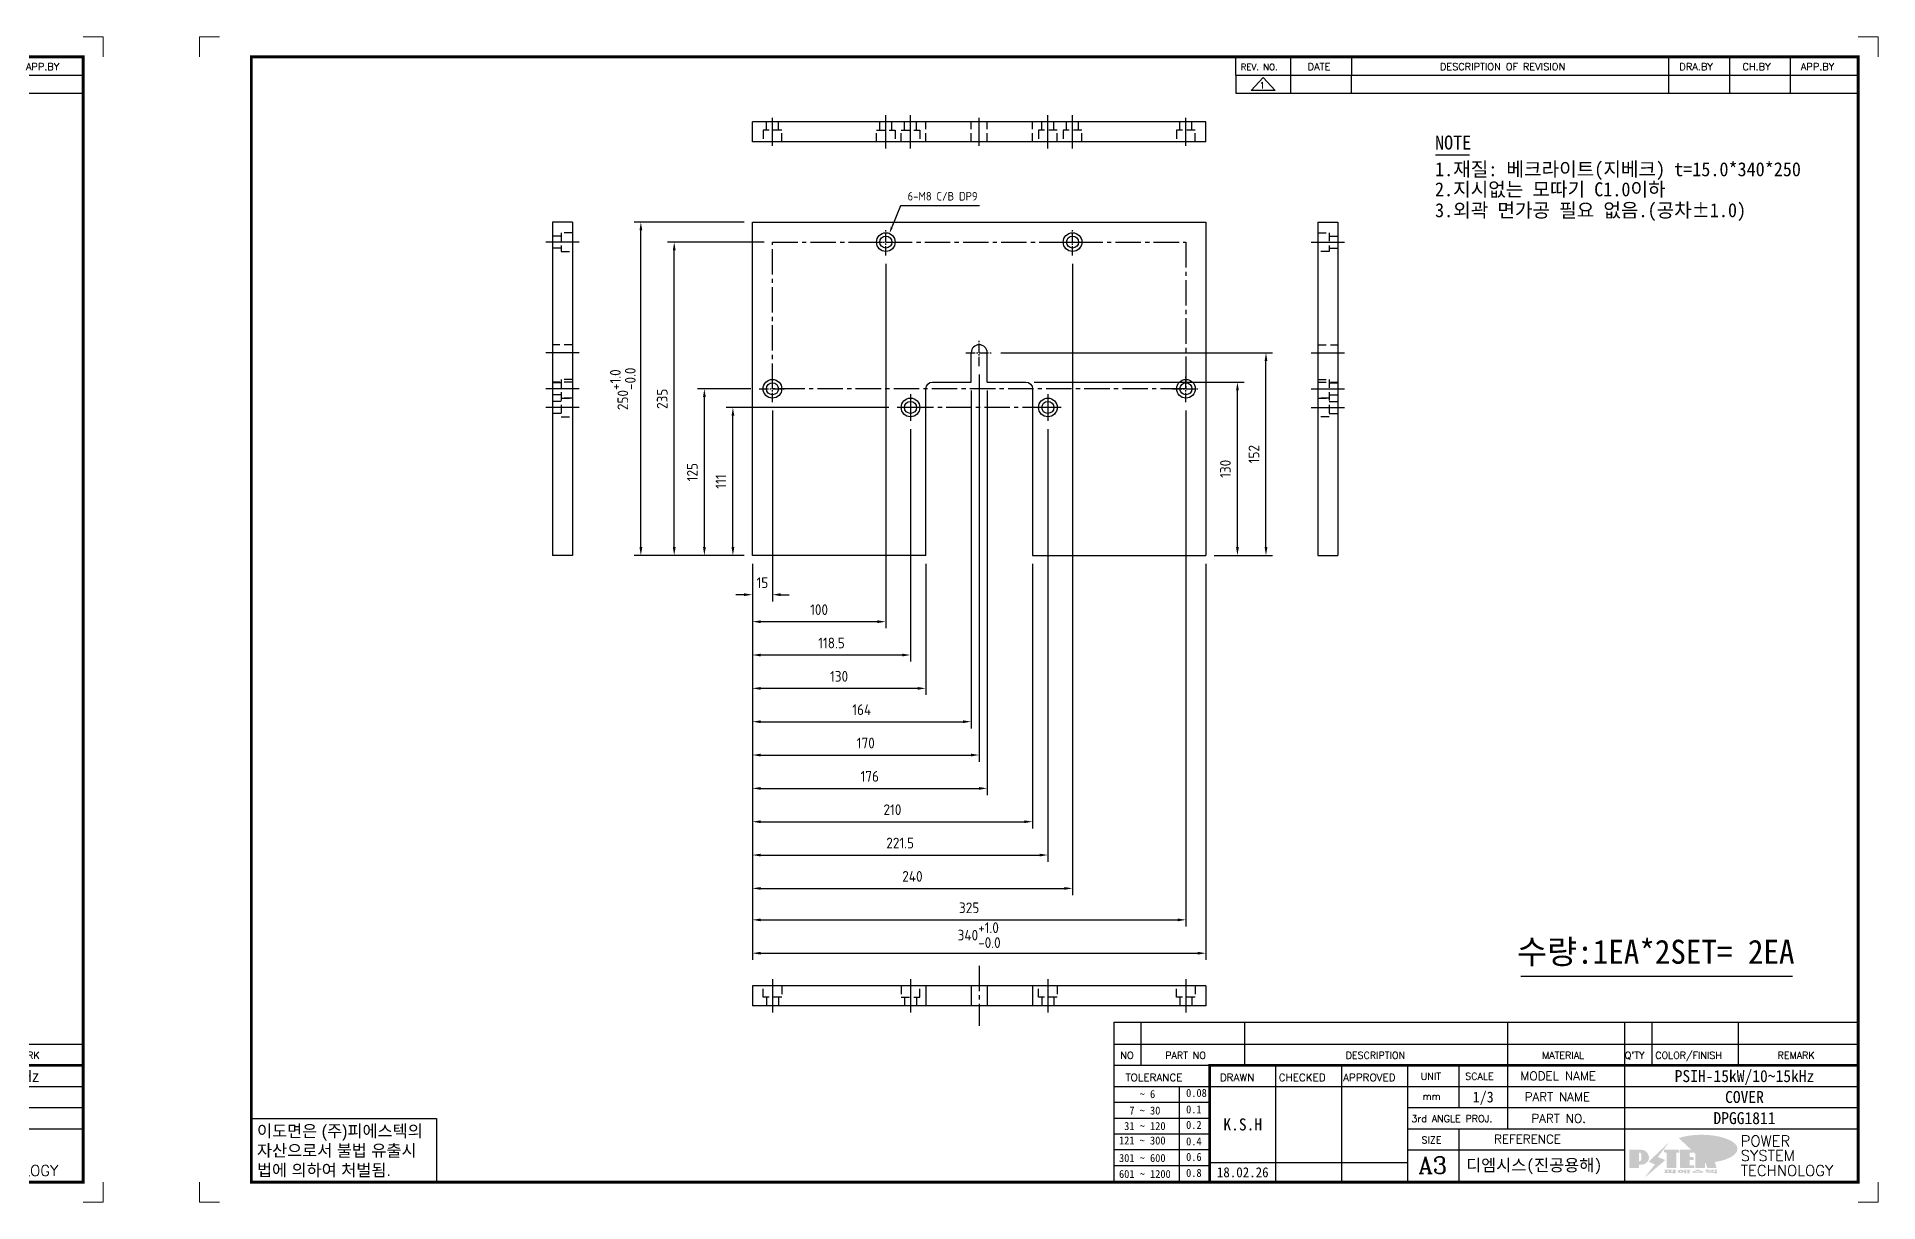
# Model space of a CAD drawing. Header units: millimetres. Extents: x 24815 to 36799, y -9299 to 5469.
# Drawn here: x 27111 to 28492, y -8360 to -7486 of the extents above; entities that cross this region are included whole.
import ezdxf
from ezdxf.enums import TextEntityAlignment as Align

# ---------------------------------------------------------------- set-up
doc = ezdxf.new("R2010")
doc.units = ezdxf.units.MM
for name, pattern in [('CENTER', [50.8, 31.75, -6.35, 6.35, -6.35]), ('CENTER1', [10, 7, -1, 1, -1]), ('CENTER2', [28.575, 19.05, -3.175, 3.175, -3.175]), ('HIDDEN', [9.525, 6.35, -3.175])]:
    doc.linetypes.add(name, pattern=pattern)
for name, color, linetype in [('______', 7, 'Continuous'), ('CENTER', 1, 'CENTER'), ('FORMAT-1', 7, 'Continuous'), ('HIDDEN', 2, 'HIDDEN'), ('line', 3, 'Continuous')]:
    doc.layers.add(name, color=color, linetype=linetype)
doc.styles.add('h1', font='')
doc.styles.add('HAN', font='')
doc.styles.add('RC', font='ROMANC.SHX')
doc.styles.add('ROMANT', font='romant')
doc.styles.add('RT', font='ROMANT.SHX', dxfattribs={"oblique": 15})
doc.styles.get("Standard").update_dxf_attribs({"font": 'ISOCP.SHX', "bigfont": 'WHGTXT.SHX'})
doc.styles.get('h1').set_extended_font_data('New Gulim')
doc.styles.get('HAN').set_extended_font_data('GulimChe')
doc.dimstyles.new('PS-2', dxfattribs={"dimscale": 2, "dimtxt": 3.2, "dimasz": 2.5, "dimexe": 2, "dimexo": 2.5, "dimgap": 2, "dimtad": 1, "dimtoh": 1, "dimrnd": 0.05, "dimzin": 12, "dimdsep": 46, "dimtxsty": 'Standard', "dimcen": 0, "dimclrt": 2, "dimazin": 3, "dimtfac": 1, "dimtofl": 0, "dimtmove": 0, "dimatfit": 3, "dimfxl": 0, "dimtolj": 1, "dimtzin": 0, "dimarcsym": 0})
doc.dimstyles.new('PS-2.5', dxfattribs={"dimscale": 2.5, "dimtxt": 3.2, "dimasz": 2.5, "dimexe": 2, "dimexo": 2.5, "dimgap": 2, "dimtad": 1, "dimtoh": 1, "dimrnd": 0.05, "dimzin": 12, "dimdsep": 46, "dimtxsty": 'Standard', "dimcen": 0, "dimclrt": 2, "dimazin": 3, "dimtfac": 1, "dimtofl": 0, "dimtmove": 0, "dimatfit": 3, "dimfxl": 0, "dimtolj": 1, "dimtzin": 0, "dimarcsym": 0})

# ---------------------------------------------------------------- blocks, each defined once
blk = doc.blocks.new('no3')
at = {"color": 180}
for p, q in [((0, 5.5), (0, 0)), ((0, 5.5), (186, 5.5)), ((6.79, 5.5), (6.79, 0)), ((32.74, 0.11), (32.74, 5.5)), ((98.4, 5.5), (98.4, 0)), ((127.61, 5.5), (127.61, 0)), ((134.43, 5.5), (134.43, 0)), ((155.98, 5.5), (155.98, 0))]:
    blk.add_line(p, q, dxfattribs=at)
at = {"color": 2, "style": 'RT', "oblique": 15}
blk.add_attdef('NO', text='', height=1.74, dxfattribs=at).set_placement((3.38, 2.51), align=Align.MIDDLE_CENTER)
at = {"color": 2, "style": 'HAN'}
for tag, p in [('PART-NO', (19.76, 2.75)), ('MATERIAL', (111.38, 2.75)), ("Q'TY", (131.02, 2.75)), ('COLOR/FINISH', (145.2, 2.75)), ('REMARK', (170.76, 2.75))]:
    blk.add_attdef(tag, text='', height=2.9, dxfattribs=at).set_placement(p, align=Align.MIDDLE_CENTER)
blk.add_attdef('DESCRIPTION', text='', height=2.9, dxfattribs=at).set_placement((34.51, 2.75), align=Align.MIDDLE_LEFT)
blk = doc.blocks.new('re3')
at = {"color": 180}
for p, q in [((0, 0), (0, -4.55)), ((0, -4.55), (155.53, -4.55)), ((6.87, -0.64), (3.86, -3.91)), ((9.88, -3.91), (3.86, -3.91)), ((6.87, -0.64), (9.88, -3.91)), ((13.74, -4.55), (13.74, 0)), ((28.97, -4.55), (28.97, 0)), ((108.25, -4.55), (108.25, 0)), ((123.49, -4.55), (123.49, 0)), ((138.64, -4.55), (138.64, 0))]:
    blk.add_line(p, q, dxfattribs=at)
at = {"color": 2, "style": 'RC', "oblique": 15}
blk.add_attdef('REV.NO', text='', height=1.56, dxfattribs=at).set_placement((6.59, -2.56), align=Align.MIDDLE_CENTER)
blk.add_attdef('-1', text='', height=1.56, dxfattribs=at).set_placement((9.37, -1.66), align=Align.MIDDLE_LEFT)
at = {"color": 2, "style": 'HAN'}
for tag, p in [('REV.-DATE', (21.36, -2.28)), ('DRA.BY', (115.87, -2.28)), ('CH.BY', (131.07, -2.28)), ('APP.BY', (147.09, -2.28))]:
    blk.add_attdef(tag, text='', height=2.5, dxfattribs=at).set_placement(p, align=Align.MIDDLE_CENTER)
blk.add_attdef('DESCRIPTION-OF-REVISION', text='', height=2.5, dxfattribs=at).set_placement((31.61, -2.28), align=Align.MIDDLE_LEFT)
blk = doc.blocks.new('t3')
for p, q in [((0, 15.88), (46.25, 15.88)), ((0, 15.88), (0, 0)), ((46.25, 15.88), (46.25, 0)), ((0, 0), (46.25, 0))]:
    blk.add_line(p, q)
at = {"color": 1, "style": 'h1'}
for s, p in [('이도면은 (주)피에스텍의', (1.4, 11.29)), ('자산으로서 불법 유출시', (1.4, 6.41)), ('법에 의하여 처벌됨.', (1.4, 1.52))]:
    blk.add_text(s, height=3, dxfattribs=at).set_placement(p)
blk = doc.blocks.new('new LOGO')
at = {"layer": 'line'}
h = blk.add_hatch(color=250, dxfattribs=at)
h.paths.add_polyline_path([(44.5, 69.4), (46.6, 69.4, -0.129793), (52, 68, 0.221832), (43.6, 71.9), (41.5, 71.9), (41.5, 27.9), (43.6, 27.9, 0.02048), (44.5, 28)], flags=17)
h.paths.add_polyline_path([(44.5, 13.9), (57.3, 13.9, 0.72362), (77.1, 73.9, -0.679777), (54.3, 16.4), (41.5, 16.4), (41.5, -0.1), (3, -0.1), (3, -2.6), (44.5, -2.6)])
h.paths.add_polyline_path([(117.9, 14.2), (71.5, -44.4), (77.1, -39.6), (120.8, 15.6), (92, 28.9), (173.3, 106), (177.5, 111.4), (89.1, 27.6)])
h.paths.add_polyline_path([(162.7, 71.9), (162.7, 69.4), (172.5, 69.4), (172.5, 71.9)], flags=17)
h.paths.add_polyline_path([(217.7, 69.4), (230.5, 69.4), (230.5, 80.4), (227.5, 80.4), (227.5, 71.9), (214.7, 71.9), (214.7, -0.1), (175.5, -0.1), (175.5, -2.6), (217.7, -2.6)])
h.paths.add_polyline_path([(297.8, 46.6), (294.8, 46.6), (294.8, 37.4), (276, 37.4), (276, 10.9), (279, 10.9), (279, 34.9), (297.8, 34.9)])
h.paths.add_polyline_path([(300, 8.4), (297, 8.4), (297, -0.1), (237.5, -0.1), (237.5, -2.6), (300, -2.6)])
h.paths.add_polyline_path([(297.8, 80.4), (294.8, 80.4), (294.8, 71.9), (276, 71.9), (276, 49.1), (279, 49.1), (279, 69.4), (297.8, 69.4)])
h.paths.add_polyline_path([(350.2, 80.4), (347.2, 80.4), (347.2, 61.6), (350.2, 63.5)])
h.paths.add_polyline_path([(350.2, 26.7), (347.2, 35.2), (347.2, -0.1), (308.5, -0.1), (308.5, -2.6), (350.2, -2.6)])
h.paths.add_polyline_path([(402.7, 80.4), (396.5, 80.4), (379.6, 66.8), (400.5, -0.1), (361.8, -0.1), (362.7, -2.6), (403.5, -2.6), (382.6, 64.3)])
blk.add_hatch(color=5, dxfattribs=at).paths.add_polyline_path([(166.3, 35), (131, 49), (180.4, 112.7), (92, 28.9), (120.8, 15.6), (74.4, -43)])
h = blk.add_hatch(color=253, dxfattribs=at)
edge = h.paths.add_edge_path()
edge.add_ellipse((333.9, 86.4), major_axis=(-165.9, 0), ratio=0.39426, start_angle=111.51268, end_angle=334.46902)
edge.add_ellipse((314.1, 81.2), major_axis=(-153.7, 0), ratio=0.40699, start_angle=121.30662, end_angle=327.74369, ccw=False)
edge.add_line((394, 27.8), (394.7, 25.6))
h = blk.add_hatch(color=1, dxfattribs=at)
h.paths.add_polyline_path([(41.5, 16.4), (54.3, 16.4, 1), (54.3, 82.9), (0, 82.9), (0, -0.1), (41.5, -0.1)])
h.paths.add_polyline_path([(41.5, 27.9), (41.5, 71.9), (43.6, 71.9, -0.414214), (54.6, 60.9), (54.6, 38.9, -0.414214), (43.6, 27.9)], flags=16)
h.paths.add_polyline_path([(214.7, 71.9), (227.5, 71.9), (227.5, 82.9), (159.7, 82.9), (159.7, 71.9), (172.5, 71.9), (172.5, -0.1), (214.7, -0.1)])
h.paths.add_polyline_path([(276, 37.4), (294.8, 37.4), (294.8, 49.1), (276, 49.1), (276, 71.9), (294.8, 71.9), (294.8, 82.9), (234.5, 82.9), (234.5, -0.1), (297, -0.1), (297, 10.9), (276, 10.9)])
h.paths.add_polyline_path([(347.2, 35.2), (359.7, -0.1), (400.5, -0.1), (379.6, 66.8), (399.7, 82.9), (380.6, 82.9), (347.2, 61.6), (347.2, 82.9), (305.5, 82.9), (305.5, -0.1), (347.2, -0.1)])
h = blk.add_hatch(color=250, dxfattribs=at)
edge = h.paths.add_edge_path()
edge.add_ellipse((237.8, -17.6), major_axis=(-14.3, 0), ratio=0.526336, start_angle=192.2456, end_angle=269.07481)
edge.add_line((238.1, -10.1), (237.6, -10.1))
edge.add_ellipse((237.8, -17.6), major_axis=(-14.3, 0), ratio=0.526336, start_angle=270.92519, end_angle=449.07481)
edge.add_line((237.6, -25.1), (238.1, -25.1))
edge.add_ellipse((237.8, -17.6), major_axis=(-14.3, 0), ratio=0.526336, start_angle=450.92519, end_angle=527.7544)
edge.add_line((251.7, -19.2), (254.1, -19.2))
edge.add_line((254.1, -19.2), (254.1, -27.1))
edge.add_line((254.1, -27.1), (263.1, -27.1))
edge.add_line((263.1, -27.1), (263.1, -10.1))
edge.add_line((263.1, -10.1), (254.1, -10.1))
edge.add_line((254.1, -10.1), (254.1, -16))
edge.add_line((254.1, -16), (251.7, -16))
h.paths.add_polyline_path([(241, -16.4), (241, -18.7, -1), (234.4, -18.7), (234.4, -16.4, -1)], flags=16)
h.paths.add_polyline_path([(278.2, -10.1), (268.1, -10.1), (268.1, -27.1), (278.2, -27.1)])
h.paths.add_polyline_path([(310.3, -10.1), (310.3, -11.1, -0.157169), (289.3, -17.5), (294, -19.9, 0.128407), (316.3, -15.9, 0.128407), (338.6, -19.9), (343.3, -17.5, -0.157169), (322.2, -11.1), (322.2, -10.1)])
h.paths.add_polyline_path([(342.1, -25.1), (342.1, -22.3), (290.4, -22.3), (290.4, -25.1)])
h.paths.add_polyline_path([(352, -10.1), (352, -16.2, 0.414214), (354, -18.2), (378.7, -18.2), (378.7, -19.6), (390.2, -19.6), (390.2, -10.1), (378.7, -10.1), (378.7, -13.6), (374.7, -13.6), (374.7, -15.1), (378.7, -15.1), (378.7, -16.2), (364.7, -16.2), (364.7, -15.1), (371.2, -15.1), (371.2, -13.6), (364.7, -13.6), (364.7, -12.6), (374.7, -12.6), (374.7, -10.1)])
h.paths.add_polyline_path([(393.8, -10.1), (393.8, -19.6), (405, -19.6), (405, -10.1)])
h.paths.add_polyline_path([(405, -27.1), (405, -20.9), (356.8, -20.9), (356.8, -23), (391.8, -23), (391.8, -27.1)])
h.paths.add_polyline_path([(200.4, -10.1), (200.4, -22.3), (193.2, -22.3), (193.2, -12.6), (196.6, -12.6), (196.6, -10.1), (161, -10.1), (161, -12.6), (164.5, -12.6), (164.5, -22.3), (161, -22.3), (161, -25.1), (200.4, -25.1), (200.4, -27.1), (213.9, -27.1), (213.9, -10.1)])
h.paths.add_polyline_path([(182, -12.6), (175.6, -12.6), (175.6, -22.3), (182, -22.3)], flags=17)
blk = doc.blocks.new('format-3')
at = {"color": 3, "lineweight": 9}
for p, q in [((0, 286.3), (0, 291.3)), ((5, 291.3), (0, 291.3)), ((414.5, 291.3), (419.5, 291.3)), ((419.5, 286.3), (419.5, 291.3)), ((0, 5), (0, 0)), ((419.5, 5), (419.5, 0)), ((5, 0), (0, 0)), ((414.5, 0), (419.5, 0))]:
    blk.add_line(p, q, dxfattribs=at)
at = {"color": 180}
for p, q in [((258.97, 281.75), (258.97, 286.3)), ((272.71, 281.75), (272.71, 286.3)), ((287.94, 281.75), (287.94, 286.3)), ((367.22, 281.75), (367.22, 286.3)), ((382.45, 281.75), (382.45, 286.3)), ((397.61, 281.75), (397.61, 286.3)), ((258.97, 281.75), (414.5, 281.75)), ((228.5, 39.49), (228.5, 5)), ((228.5, 39.49), (414.5, 39.49)), ((235.29, 39.49), (235.29, 34.21)), ((261.24, 34.21), (261.24, 39.49)), ((326.9, 39.49), (326.9, 34.21)), ((356.11, 39.49), (356.11, 34.21)), ((362.93, 39.49), (362.93, 34.21)), ((384.48, 39.49), (384.48, 34.21)), ((228.5, 34.21), (252.48, 34.21)), ((268.96, 5), (268.96, 34.21)), ((285.45, 5), (285.45, 34.21)), ((301.94, 5), (301.94, 34.21)), ((314.72, 34.21), (314.72, 23.65)), ((326.9, 34.21), (326.9, 18.37)), ((356.11, 34.21), (356.11, 5)), ((228.5, 28.93), (252.48, 28.93)), ((244.89, 5.23), (244.89, 28.93)), ((252.48, 28.93), (414.5, 28.93)), ((228.5, 24.98), (252.48, 24.98)), ((301.94, 23.65), (414.5, 23.65)), ((228.5, 21.03), (252.48, 21.03)), ((228.5, 17.08), (252.48, 17.08)), ((301.94, 18.37), (414.5, 18.37)), ((314.72, 18.37), (314.72, 5)), ((228.5, 13.13), (252.48, 13.13)), ((252.48, 9.95), (301.94, 9.95)), ((301.94, 13.09), (356.11, 13.09)), ((228.5, 9.18), (252.48, 9.18))]:
    blk.add_line(p, q, dxfattribs=at)
at = {"const_width": 0.7}
blk.add_lwpolyline([(252.48, 5), (252.48, 34.21), (414.5, 34.21)], dxfattribs=at)
at = {"layer": 'FORMAT-1', "const_width": 0.7}
blk.add_lwpolyline([(13, 5), (13, 286.3), (414.5, 286.3), (414.5, 5)], close=True, dxfattribs=at)
blk.add_blockref('t3', (13, 5))
at = {"xscale": 0.05400000000000027, "yscale": 0.05400000000000027, "zscale": 0.05400000000000027}
blk.add_blockref('new LOGO', (357.35, 8.65), dxfattribs=at)
at = {"color": 2}
for s, height, style, p in [('REV. NO.', 1.56, 'RC', (260.23, 282.95)), ('DATE', 1.788, 'RC', (276.95, 282.94)), ('DESCRIPTION OF REVISION', 1.7875, 'RC', (309.98, 282.94)), ('DRA.BY', 1.788, 'RC', (369.83, 282.94)), ('CH.BY', 1.788, 'RC', (385.59, 282.94)), ('APP.BY', 1.788, 'RC', (400.18, 282.94)), ('NO', 1.742, 'RC', (230.16, 35.83)), ('PART NO', 1.742, 'RC', (241.36, 35.83)), ('DESCRIPTION', 1.7424, 'RC', (286.43, 35.83)), ('MATERIAL', 1.742, 'RC', (335.52, 35.83)), ("Q'TY", 1.742, 'RC', (356.17, 35.83)), ('COLOR/FINISH', 1.7424, 'RC', (363.8, 35.83)), ('REMARK', 1.742, 'RC', (394.37, 35.83)), ('UNIT', 1.742, 'RC', (305.19, 30.55)), ('SCALE', 1.742, 'RC', (316.32, 30.55)), ('MODEL NAME', 2.178, 'RC', (330.12, 30.46)), (' TOLERANCE', 1.9, 'RC', (230.11, 30.22)), ('    ~ 6', 2, 'HAN', (229.8, 26.03)), ('0.08', 2, 'HAN', (246.57, 26.31)), ('DRAWN', 1.9, 'RC', (255, 30.22)), ('CHECKED', 1.9, 'RC', (269.71, 30.22)), ('APPROVED', 1.9, 'RC', (285.8, 30.22)), ('  7 ~ 30', 2, 'HAN', (229.8, 21.91)), ('0.1', 2, 'HAN', (246.57, 22.2)), ('mm', 1.742, 'RC', (305.67, 25.56)), ('PART NAME', 2.178, 'RC', (331.17, 25.24)), (' 31 ~ 120', 2, 'HAN', (229.8, 18.04)), ('0.2', 2, 'HAN', (246.57, 18.32)), ('3rd ANGLE PROJ.', 1.7424, 'RC', (302.87, 19.97)), ('PART NO.', 2.178, 'RC', (332.84, 19.85)), ('121 ~ 300', 2, 'HAN', (229.8, 14.42)), ('0.4', 2, 'HAN', (246.57, 14.2)), ('SIZE', 1.742, 'RC', (305.39, 14.71)), ('REFERENCE', 2.178, 'RC', (323.52, 14.69)), ('301 ~ 600', 2, 'HAN', (229.8, 10.04)), ('0.6', 2, 'HAN', (246.57, 10.32)), ('601 ~ 1200', 2, 'HAN', (229.8, 6.05)), ('0.8', 2, 'HAN', (246.57, 6.33))]:
    blk.add_text(s, height=height, dxfattribs=dict(at, style=style)).set_placement(p)
at = {"style": 'ROMANT'}
for s, p in [('POWER', (385.15, 13.96)), ('TECHNOLOGY', (385.15, 6.56)), ('SYSTEM', (385.15, 10.31))]:
    blk.add_text(s, height=2.7, dxfattribs=at).set_placement(p)
at = {"color": 2, "lineweight": 25, "style": 'RC'}
blk.add_text('A3', height=4.182, dxfattribs=at).set_placement((304.61, 7.14))
at = {"style": 'HAN'}
for tag, height, p in [('MODEL-NAME', 3, (386.1, 31.53)), ('SCALE', 2.7, (320.81, 26.29)), ('PART-NAME', 3, (386.1, 26.29)), ('DRA-BY', 3, (260.72, 19.44)), ('CH-BY', 3, (277.21, 19.44)), ('APP-BY', 3, (293.7, 19.44)), ('PART-NO', 3, (386.1, 21.01)), ('관련업체', 3, (333.52, 9.26)), ('DRA-DATE', 2.5, (260.72, 7.47)), ('CH-DATE', 2.5, (277.21, 7.47)), ('APP-DATE', 2.5, (293.7, 7.47))]:
    blk.add_attdef(tag, text='', height=height, dxfattribs=at).set_placement(p, align=Align.MIDDLE_CENTER)
blk = doc.blocks.new('*D721')
at = {"color": 0, "lineweight": -2}
for p, q in [((27758.9, -7613), (27752.4, -7629)), ((27818, -7613), (27758.9, -7613))]:
    blk.add_line(p, q, dxfattribs=at)
at = {"color": 0}
blk.add_solid([(27751.6, -7628.7), (27753.1, -7629.4), (27750.5, -7633.7)], dxfattribs=at)
at = {"layer": 'Defpoints', "color": 0}
for p in [(27745.2, -7646.6), (27750.5, -7633.7)]:
    blk.add_point(p, dxfattribs=at)
at = {"color": 2, "insert": (27790.4, -7605.8), "char_height": 6.4, "attachment_point": 5}
blk.add_mtext('\\A1;6-M8 C/B DP9', dxfattribs=at)
blk = doc.blocks.new('*D722')
at = {"layer": '______', "color": 0, "lineweight": -2}
for p, q in [((27662.8, -7766.4), (27662.8, -7909.6)), ((27647.8, -7881.4), (27647.8, -7909.6)), ((27641.6, -7904.6), (27635.3, -7904.6)), ((27669.1, -7904.6), (27675.3, -7904.6))]:
    blk.add_line(p, q, dxfattribs=at)
at = {"layer": '______', "color": 0}
for points in [[(27641.6, -7903.5), (27641.6, -7905.6), (27647.8, -7904.6)], [(27669.1, -7903.5), (27669.1, -7905.6), (27662.8, -7904.6)]]:
    blk.add_solid(points, dxfattribs=at)
at = {"layer": 'Defpoints', "color": 0}
for p in [(27662.8, -7760.2), (27647.8, -7875.2), (27662.8, -7904.6)]:
    blk.add_point(p, dxfattribs=at)
at = {"layer": '______', "color": 2, "insert": (27655.3, -7895.6), "char_height": 8, "attachment_point": 5}
blk.add_mtext('\\A1;15', dxfattribs=at)
blk = doc.blocks.new('*D723')
at = {"layer": '______', "color": 0, "lineweight": -2, "ltscale": 10}
for p, q in [((27747.8, -7656.4), (27747.8, -7929.8)), ((27647.8, -7881.4), (27647.8, -7929.8)), ((27654.1, -7924.8), (27741.6, -7924.8))]:
    blk.add_line(p, q, dxfattribs=at)
at = {"layer": '______', "color": 0, "ltscale": 10}
for points in [[(27654.1, -7923.8), (27654.1, -7925.9), (27647.8, -7924.8)], [(27741.6, -7923.8), (27741.6, -7925.9), (27747.8, -7924.8)]]:
    blk.add_solid(points, dxfattribs=at)
at = {"layer": 'Defpoints', "color": 0, "ltscale": 10}
for p in [(27747.8, -7650.2), (27647.8, -7875.2), (27747.8, -7924.8)]:
    blk.add_point(p, dxfattribs=at)
at = {"layer": '______', "color": 2, "ltscale": 10, "insert": (27697.8, -7915.8), "char_height": 8, "attachment_point": 5}
blk.add_mtext('\\A1;100', dxfattribs=at)
blk = doc.blocks.new('*D724')
at = {"layer": '______', "color": 0, "lineweight": -2, "ltscale": 10}
for p, q in [((27766.3, -7780.4), (27766.3, -7954.8)), ((27647.8, -7881.4), (27647.8, -7954.8)), ((27654.1, -7949.8), (27760.1, -7949.8))]:
    blk.add_line(p, q, dxfattribs=at)
at = {"layer": '______', "color": 0, "ltscale": 10}
for points in [[(27654.1, -7948.8), (27654.1, -7950.9), (27647.8, -7949.8)], [(27760.1, -7948.8), (27760.1, -7950.9), (27766.3, -7949.8)]]:
    blk.add_solid(points, dxfattribs=at)
at = {"layer": 'Defpoints', "color": 0, "ltscale": 10}
for p in [(27766.3, -7774.2), (27647.8, -7875.2), (27766.3, -7949.8)]:
    blk.add_point(p, dxfattribs=at)
at = {"layer": '______', "color": 2, "ltscale": 10, "insert": (27707.1, -7940.8), "char_height": 8, "attachment_point": 5}
blk.add_mtext('\\A1;118.5', dxfattribs=at)
blk = doc.blocks.new('*D725')
at = {"layer": '______', "color": 0, "lineweight": -2, "ltscale": 10}
for p, q in [((27647.8, -7881.4), (27647.8, -7979.8)), ((27777.8, -7881.4), (27777.8, -7979.8)), ((27654.1, -7974.8), (27771.6, -7974.8))]:
    blk.add_line(p, q, dxfattribs=at)
at = {"layer": '______', "color": 0, "ltscale": 10}
for points in [[(27654.1, -7973.8), (27654.1, -7975.9), (27647.8, -7974.8)], [(27771.6, -7973.8), (27771.6, -7975.9), (27777.8, -7974.8)]]:
    blk.add_solid(points, dxfattribs=at)
at = {"layer": 'Defpoints', "color": 0, "ltscale": 10}
for p in [(27647.8, -7875.2), (27777.8, -7875.2), (27777.8, -7974.8)]:
    blk.add_point(p, dxfattribs=at)
at = {"layer": '______', "color": 2, "ltscale": 10, "insert": (27712.8, -7965.8), "char_height": 8, "attachment_point": 5}
blk.add_mtext('\\A1;130', dxfattribs=at)
blk = doc.blocks.new('*D726')
at = {"layer": '______', "color": 0, "lineweight": -2, "ltscale": 10}
for p, q in [((27811.8, -7751.4), (27811.8, -8004.8)), ((27647.8, -7881.4), (27647.8, -8004.8)), ((27654.1, -7999.8), (27805.6, -7999.8))]:
    blk.add_line(p, q, dxfattribs=at)
at = {"layer": '______', "color": 0, "ltscale": 10}
for points in [[(27654.1, -7998.8), (27654.1, -8000.9), (27647.8, -7999.8)], [(27805.6, -7998.8), (27805.6, -8000.9), (27811.8, -7999.8)]]:
    blk.add_solid(points, dxfattribs=at)
at = {"layer": 'Defpoints', "color": 0, "ltscale": 10}
for p in [(27811.8, -7745.2), (27647.8, -7875.2), (27811.8, -7999.8)]:
    blk.add_point(p, dxfattribs=at)
at = {"layer": '______', "color": 2, "ltscale": 10, "insert": (27729.8, -7990.8), "char_height": 8, "attachment_point": 5}
blk.add_mtext('\\A1;164', dxfattribs=at)
blk = doc.blocks.new('*D727')
at = {"layer": '______', "color": 0, "lineweight": -2, "ltscale": 10}
for p, q in [((27817.8, -7739.4), (27817.8, -8029.8)), ((27647.8, -7881.4), (27647.8, -8029.8)), ((27654.1, -8024.8), (27811.6, -8024.8))]:
    blk.add_line(p, q, dxfattribs=at)
at = {"layer": '______', "color": 0, "ltscale": 10}
for points in [[(27654.1, -8023.8), (27654.1, -8025.9), (27647.8, -8024.8)], [(27811.6, -8023.8), (27811.6, -8025.9), (27817.8, -8024.8)]]:
    blk.add_solid(points, dxfattribs=at)
at = {"layer": 'Defpoints', "color": 0, "ltscale": 10}
for p in [(27817.8, -7733.1), (27647.8, -7875.2), (27817.8, -8024.8)]:
    blk.add_point(p, dxfattribs=at)
at = {"layer": '______', "color": 2, "ltscale": 10, "insert": (27732.8, -8015.8), "char_height": 8, "attachment_point": 5}
blk.add_mtext('\\A1;170', dxfattribs=at)
blk = doc.blocks.new('*D728')
at = {"layer": '______', "color": 0, "lineweight": -2, "ltscale": 10}
for p, q in [((27823.8, -7751.4), (27823.8, -8054.8)), ((27647.8, -7881.4), (27647.8, -8054.8)), ((27654.1, -8049.8), (27817.6, -8049.8))]:
    blk.add_line(p, q, dxfattribs=at)
at = {"layer": '______', "color": 0, "ltscale": 10}
for points in [[(27654.1, -8048.8), (27654.1, -8050.9), (27647.8, -8049.8)], [(27817.6, -8048.8), (27817.6, -8050.9), (27823.8, -8049.8)]]:
    blk.add_solid(points, dxfattribs=at)
at = {"layer": 'Defpoints', "color": 0, "ltscale": 10}
for p in [(27823.8, -7745.2), (27647.8, -7875.2), (27823.8, -8049.8)]:
    blk.add_point(p, dxfattribs=at)
at = {"layer": '______', "color": 2, "ltscale": 10, "insert": (27735.8, -8040.8), "char_height": 8, "attachment_point": 5}
blk.add_mtext('\\A1;176', dxfattribs=at)
blk = doc.blocks.new('*D729')
at = {"layer": '______', "color": 0, "lineweight": -2, "ltscale": 10}
for p, q in [((27647.8, -7881.4), (27647.8, -8079.8)), ((27857.8, -7881.4), (27857.8, -8079.8)), ((27654.1, -8074.8), (27851.6, -8074.8))]:
    blk.add_line(p, q, dxfattribs=at)
at = {"layer": '______', "color": 0, "ltscale": 10}
for points in [[(27654.1, -8073.8), (27654.1, -8075.9), (27647.8, -8074.8)], [(27851.6, -8073.8), (27851.6, -8075.9), (27857.8, -8074.8)]]:
    blk.add_solid(points, dxfattribs=at)
at = {"layer": 'Defpoints', "color": 0, "ltscale": 10}
for p in [(27647.8, -7875.2), (27857.8, -7875.2), (27857.8, -8074.8)]:
    blk.add_point(p, dxfattribs=at)
at = {"layer": '______', "color": 2, "ltscale": 10, "insert": (27752.8, -8065.8), "char_height": 8, "attachment_point": 5}
blk.add_mtext('\\A1;210', dxfattribs=at)
blk = doc.blocks.new('*D730')
at = {"layer": '______', "color": 0, "lineweight": -2, "ltscale": 10}
for p, q in [((27869.3, -7780.4), (27869.3, -8104.8)), ((27647.8, -7881.4), (27647.8, -8104.8)), ((27654.1, -8099.8), (27863.1, -8099.8))]:
    blk.add_line(p, q, dxfattribs=at)
at = {"layer": '______', "color": 0, "ltscale": 10}
for points in [[(27654.1, -8098.8), (27654.1, -8100.9), (27647.8, -8099.8)], [(27863.1, -8098.8), (27863.1, -8100.9), (27869.3, -8099.8)]]:
    blk.add_solid(points, dxfattribs=at)
at = {"layer": 'Defpoints', "color": 0, "ltscale": 10}
for p in [(27869.3, -7774.2), (27647.8, -7875.2), (27869.3, -8099.8)]:
    blk.add_point(p, dxfattribs=at)
at = {"layer": '______', "color": 2, "ltscale": 10, "insert": (27758.6, -8090.8), "char_height": 8, "attachment_point": 5}
blk.add_mtext('\\A1;221.5', dxfattribs=at)
blk = doc.blocks.new('*D731')
at = {"layer": '______', "color": 0, "lineweight": -2, "ltscale": 10}
for p, q in [((27887.8, -7656.4), (27887.8, -8129.8)), ((27647.8, -7881.4), (27647.8, -8129.8)), ((27654.1, -8124.8), (27881.6, -8124.8))]:
    blk.add_line(p, q, dxfattribs=at)
at = {"layer": '______', "color": 0, "ltscale": 10}
for points in [[(27654.1, -8123.8), (27654.1, -8125.9), (27647.8, -8124.8)], [(27881.6, -8123.8), (27881.6, -8125.9), (27887.8, -8124.8)]]:
    blk.add_solid(points, dxfattribs=at)
at = {"layer": 'Defpoints', "color": 0, "ltscale": 10}
for p in [(27887.8, -7650.2), (27647.8, -7875.2), (27887.8, -8124.8)]:
    blk.add_point(p, dxfattribs=at)
at = {"layer": '______', "color": 2, "ltscale": 10, "insert": (27767.8, -8115.8), "char_height": 8, "attachment_point": 5}
blk.add_mtext('\\A1;240', dxfattribs=at)
blk = doc.blocks.new('*D732')
at = {"layer": '______', "color": 0, "lineweight": -2, "ltscale": 10}
for p, q in [((27972.8, -7766.4), (27972.8, -8153.4)), ((27647.8, -7881.4), (27647.8, -8153.4)), ((27654.1, -8148.4), (27966.6, -8148.4))]:
    blk.add_line(p, q, dxfattribs=at)
at = {"layer": '______', "color": 0, "ltscale": 10}
for points in [[(27654.1, -8147.4), (27654.1, -8149.5), (27647.8, -8148.4)], [(27966.6, -8147.4), (27966.6, -8149.5), (27972.8, -8148.4)]]:
    blk.add_solid(points, dxfattribs=at)
at = {"layer": 'Defpoints', "color": 0, "ltscale": 10}
for p in [(27972.8, -7760.2), (27647.8, -7875.2), (27972.8, -8148.4)]:
    blk.add_point(p, dxfattribs=at)
at = {"layer": '______', "color": 2, "ltscale": 10, "insert": (27810.3, -8139.4), "char_height": 8, "attachment_point": 5}
blk.add_mtext('\\A1;325', dxfattribs=at)
blk = doc.blocks.new('*D733')
at = {"layer": '______', "color": 0, "lineweight": -2, "ltscale": 10}
for p, q in [((27647.8, -7881.4), (27647.8, -8178.4)), ((27987.8, -7881.4), (27987.8, -8178.4)), ((27654.1, -8173.4), (27981.6, -8173.4))]:
    blk.add_line(p, q, dxfattribs=at)
at = {"layer": '______', "color": 0, "ltscale": 10}
for points in [[(27654.1, -8172.4), (27654.1, -8174.5), (27647.8, -8173.4)], [(27981.6, -8172.4), (27981.6, -8174.5), (27987.8, -8173.4)]]:
    blk.add_solid(points, dxfattribs=at)
at = {"layer": 'Defpoints', "color": 0, "ltscale": 10}
for p in [(27647.8, -7875.2), (27987.8, -7875.2), (27987.8, -8173.4)]:
    blk.add_point(p, dxfattribs=at)
at = {"layer": '______', "color": 2, "ltscale": 10, "insert": (27817.8, -8159.9), "char_height": 8, "attachment_point": 5}
blk.add_mtext('\\A1;340\\S+1.0^ -0.0;', dxfattribs=at)
blk = doc.blocks.new('*D734')
at = {"layer": '______', "color": 0, "lineweight": -2}
for p, q in [((27750.1, -7764.2), (27628.2, -7764.2)), ((27633.2, -7868.9), (27633.2, -7770.4)), ((27641.6, -7875.2), (27628.2, -7875.2))]:
    blk.add_line(p, q, dxfattribs=at)
at = {"layer": '______', "color": 0}
for points in [[(27632.2, -7770.4), (27634.3, -7770.4), (27633.2, -7764.2)], [(27632.2, -7868.9), (27634.3, -7868.9), (27633.2, -7875.2)]]:
    blk.add_solid(points, dxfattribs=at)
at = {"layer": 'Defpoints', "color": 0}
for p in [(27633.2, -7764.2), (27756.3, -7764.2), (27647.8, -7875.2)]:
    blk.add_point(p, dxfattribs=at)
at = {"layer": '______', "color": 2, "insert": (27624.2, -7819.7), "char_height": 8, "attachment_point": 5, "rotation": 90}
blk.add_mtext('\\A1;111', dxfattribs=at)
blk = doc.blocks.new('*D735')
at = {"layer": '______', "color": 0, "lineweight": -2}
for p, q in [((27834.1, -7723.2), (28037.8, -7723.2)), ((28032.8, -7868.9), (28032.8, -7729.4)), ((27994.1, -7875.2), (28037.8, -7875.2))]:
    blk.add_line(p, q, dxfattribs=at)
at = {"layer": '______', "color": 0}
for points in [[(28031.8, -7729.4), (28033.9, -7729.4), (28032.8, -7723.2)], [(28031.8, -7868.9), (28033.9, -7868.9), (28032.8, -7875.2)]]:
    blk.add_solid(points, dxfattribs=at)
at = {"layer": 'Defpoints', "color": 0}
for p in [(27827.8, -7723.2), (28032.8, -7723.2), (27987.8, -7875.2)]:
    blk.add_point(p, dxfattribs=at)
at = {"layer": '______', "color": 2, "insert": (28023.8, -7799.2), "char_height": 8, "attachment_point": 5, "rotation": 90}
blk.add_mtext('\\A1;152', dxfattribs=at)
blk = doc.blocks.new('*D736')
at = {"layer": '______', "color": 0, "lineweight": -2}
for p, q in [((27646.6, -7750.2), (27606.8, -7750.2)), ((27611.8, -7868.9), (27611.8, -7756.4)), ((27641.6, -7875.2), (27606.8, -7875.2))]:
    blk.add_line(p, q, dxfattribs=at)
at = {"layer": '______', "color": 0}
for points in [[(27610.8, -7756.4), (27612.9, -7756.4), (27611.8, -7750.2)], [(27610.8, -7868.9), (27612.9, -7868.9), (27611.8, -7875.2)]]:
    blk.add_solid(points, dxfattribs=at)
at = {"layer": 'Defpoints', "color": 0}
for p in [(27611.8, -7750.2), (27652.8, -7750.2), (27647.8, -7875.2)]:
    blk.add_point(p, dxfattribs=at)
at = {"layer": '______', "color": 2, "insert": (27602.8, -7812.7), "char_height": 8, "attachment_point": 5, "rotation": 90}
blk.add_mtext('\\A1;125', dxfattribs=at)
blk = doc.blocks.new('*D737')
at = {"layer": '______', "color": 0, "lineweight": -2}
for p, q in [((27656.6, -7640.2), (27584.2, -7640.2)), ((27589.2, -7868.9), (27589.2, -7646.4)), ((27641.6, -7875.2), (27584.2, -7875.2))]:
    blk.add_line(p, q, dxfattribs=at)
at = {"layer": '______', "color": 0}
for points in [[(27588.2, -7646.4), (27590.3, -7646.4), (27589.2, -7640.2)], [(27588.2, -7868.9), (27590.3, -7868.9), (27589.2, -7875.2)]]:
    blk.add_solid(points, dxfattribs=at)
at = {"layer": 'Defpoints', "color": 0}
for p in [(27589.2, -7640.2), (27662.8, -7640.2), (27647.8, -7875.2)]:
    blk.add_point(p, dxfattribs=at)
at = {"layer": '______', "color": 2, "insert": (27580.2, -7757.7), "char_height": 8, "attachment_point": 5, "rotation": 90}
blk.add_mtext('\\A1;235', dxfattribs=at)
blk = doc.blocks.new('*D738')
at = {"layer": '______', "color": 0, "lineweight": -2}
for p, q in [((27641.6, -7625.2), (27559.2, -7625.2)), ((27564.2, -7868.9), (27564.2, -7631.4)), ((27641.6, -7875.2), (27559.2, -7875.2))]:
    blk.add_line(p, q, dxfattribs=at)
at = {"layer": '______', "color": 0}
for points in [[(27563.2, -7631.4), (27565.3, -7631.4), (27564.2, -7625.2)], [(27563.2, -7868.9), (27565.3, -7868.9), (27564.2, -7875.2)]]:
    blk.add_solid(points, dxfattribs=at)
at = {"layer": 'Defpoints', "color": 0}
for p in [(27564.2, -7625.2), (27647.8, -7625.2), (27647.8, -7875.2)]:
    blk.add_point(p, dxfattribs=at)
at = {"layer": '______', "color": 2, "insert": (27550.7, -7750.2), "char_height": 8, "attachment_point": 5, "rotation": 90}
blk.add_mtext('\\A1;250\\S+1.0^ -0.0;', dxfattribs=at)
blk = doc.blocks.new('*D739')
at = {"layer": '______', "color": 0, "lineweight": -2}
for p, q in [((27859.1, -7745.2), (28016.4, -7745.2)), ((28011.4, -7868.9), (28011.4, -7751.4)), ((27994.1, -7875.2), (28016.4, -7875.2))]:
    blk.add_line(p, q, dxfattribs=at)
at = {"layer": '______', "color": 0}
for points in [[(28010.4, -7751.4), (28012.5, -7751.4), (28011.4, -7745.2)], [(28010.4, -7868.9), (28012.5, -7868.9), (28011.4, -7875.2)]]:
    blk.add_solid(points, dxfattribs=at)
at = {"layer": 'Defpoints', "color": 0}
for p in [(27852.8, -7745.2), (28011.4, -7745.2), (27987.8, -7875.2)]:
    blk.add_point(p, dxfattribs=at)
at = {"layer": '______', "color": 2, "insert": (28002.4, -7810.2), "char_height": 8, "attachment_point": 5, "rotation": 90}
blk.add_mtext('\\A1;130', dxfattribs=at)

msp = doc.modelspace()

# ---------------------------------------------------------------- linework, layer by layer
at = {"color": 32}
for p, q in [((27647.844, -7564.934), (27647.844, -7549.934)), ((27987.844, -7549.934), (27647.844, -7549.934)), ((27987.844, -7564.934), (27987.844, -7549.934)), ((27987.844, -7564.934), (27647.844, -7564.934)), ((27513.011, -7625.16), (27498.011, -7625.16)), ((27498.011, -7625.16), (27498.011, -7875.16)), ((27513.011, -7625.16), (27513.011, -7875.16)), ((27647.844, -7875.16), (27647.844, -7625.16)), ((27647.844, -7625.16), (27987.844, -7625.16)), ((27987.844, -7625.16), (27987.844, -7875.16)), ((28071.576, -7625.16), (28086.576, -7625.16)), ((28071.576, -7625.16), (28071.576, -7875.16)), ((28086.576, -7625.16), (28086.576, -7875.16)), ((27811.844, -7745.16), (27811.844, -7723.16)), ((27823.844, -7745.16), (27823.844, -7723.16)), ((27513.011, -7875.16), (27498.011, -7875.16)), ((27777.844, -7875.16), (27647.844, -7875.16)), ((27857.844, -7875.16), (27987.844, -7875.16)), ((28071.576, -7875.16), (28086.576, -7875.16)), ((27647.844, -8197.773), (27647.844, -8212.773)), ((27987.844, -8197.773), (27647.844, -8197.773)), ((27777.844, -8197.773), (27777.844, -8212.773)), ((27811.844, -8197.773), (27811.844, -8212.773)), ((27823.844, -8197.773), (27823.844, -8212.773)), ((27857.844, -8197.773), (27857.844, -8212.773)), ((27987.844, -8197.773), (27987.844, -8212.773)), ((27987.844, -8212.773), (27647.844, -8212.773))]:
    msp.add_line(p, q, dxfattribs=at)
at = {"color": 2}
msp.add_line((28159.911, -7574.761), (28185.285, -7574.761), dxfattribs=at)
at = {"color": 1, "linetype": 'CENTER1'}
for p, q in [((27747.844, -7650.16), (27747.844, -7630.16)), ((27887.844, -7650.16), (27887.844, -7630.16)), ((27737.838, -7640.16), (27757.849, -7640.16)), ((27877.838, -7640.16), (27897.849, -7640.16)), ((27817.844, -7733.16), (27817.844, -7713.16)), ((27807.844, -7723.16), (27827.844, -7723.16)), ((27662.844, -7760.16), (27662.844, -7740.16)), ((27972.844, -7760.16), (27972.844, -7740.16)), ((27652.838, -7750.16), (27672.849, -7750.16)), ((27962.838, -7750.16), (27982.849, -7750.16))]:
    msp.add_line(p, q, dxfattribs=at)
at = {"color": 1, "linetype": 'CENTER2'}
for p, q in [((27869.344, -7764.16), (27766.344, -7764.16)), ((27817.844, -8182.773), (27817.844, -8227.773))]:
    msp.add_line(p, q, dxfattribs=at)
msp.add_line((28223.846, -8190.713), (28427.584, -8190.713))
msp.add_lwpolyline([(27972.844, -7750.16), (27662.844, -7750.16), (27662.844, -7640.16), (27972.844, -7640.16)], close=True, dxfattribs=at)
at = {"color": 32}
for points in [[(27777.844, -7875.16), (27777.844, -7750.16, -0.41421356), (27782.844, -7745.16), (27811.844, -7745.16)], [(27823.844, -7745.16), (27852.844, -7745.16, -0.41421356), (27857.844, -7750.16), (27857.844, -7875.16)]]:
    msp.add_lwpolyline(points, format="xyb", dxfattribs=at)
for centre, radius in [((27747.844, -7640.16), 7), ((27887.844, -7640.16), 7), ((27747.844, -7640.16), 4.5), ((27887.844, -7640.16), 4.5), ((27662.844, -7750.16), 7), ((27972.844, -7750.16), 7), ((27662.844, -7750.16), 4.5), ((27972.844, -7750.16), 4.5)]:
    msp.add_circle(centre, radius, dxfattribs=at)
msp.add_arc((27817.844, -7723.16), 6, 0, 180, dxfattribs=at)
at = {"layer": '______', "color": 1, "linetype": 'CENTER'}
for p, q in [((27662.844, -7567.934), (27662.844, -7546.934)), ((27817.844, -7567.934), (27817.844, -7546.934)), ((27972.844, -7567.934), (27972.844, -7546.934))]:
    msp.add_line(p, q, dxfattribs=at)
at = {"layer": '______', "color": 32}
for centre, radius in [((27766.344, -7764.16), 7), ((27869.344, -7764.16), 7), ((27766.344, -7764.16), 4.5), ((27869.344, -7764.16), 4.5)]:
    msp.add_circle(centre, radius, dxfattribs=at)
at = {"layer": 'CENTER'}
for p, q in [((27747.844, -7569.934), (27747.844, -7544.934)), ((27766.344, -7569.934), (27766.344, -7544.934)), ((27869.344, -7569.934), (27869.344, -7544.934)), ((27887.844, -7569.934), (27887.844, -7544.934)), ((27518.011, -7640.16), (27493.011, -7640.16)), ((28066.576, -7640.16), (28091.576, -7640.16)), ((27518.011, -7723.16), (27493.011, -7723.16)), ((28066.576, -7723.16), (28091.576, -7723.16)), ((27518.011, -7750.16), (27493.011, -7750.16)), ((27766.344, -7754.16), (27766.344, -7774.16)), ((27869.344, -7754.16), (27869.344, -7774.16)), ((28066.576, -7750.16), (28091.576, -7750.16)), ((27518.011, -7764.16), (27493.011, -7764.16)), ((27776.344, -7764.16), (27756.344, -7764.16)), ((27879.344, -7764.16), (27859.344, -7764.16)), ((28066.576, -7764.16), (28091.576, -7764.16)), ((27662.844, -8192.773), (27662.844, -8217.773)), ((27766.344, -8192.773), (27766.344, -8217.773)), ((27869.344, -8192.773), (27869.344, -8217.773)), ((27972.844, -8192.773), (27972.844, -8217.773))]:
    msp.add_line(p, q, dxfattribs=at)
at = {"layer": 'HIDDEN'}
for p, q in [((27658.344, -7556.334), (27658.344, -7549.934)), ((27667.344, -7556.334), (27667.344, -7549.934)), ((27743.344, -7556.334), (27743.344, -7549.934)), ((27752.344, -7556.334), (27752.344, -7549.934)), ((27761.844, -7556.334), (27761.844, -7549.934)), ((27770.844, -7556.334), (27770.844, -7549.934)), ((27777.844, -7564.934), (27777.844, -7549.934)), ((27811.844, -7564.934), (27811.844, -7549.934)), ((27823.844, -7564.934), (27823.844, -7549.934)), ((27857.844, -7564.934), (27857.844, -7549.934)), ((27864.844, -7556.334), (27864.844, -7549.934)), ((27873.844, -7556.334), (27873.844, -7549.934)), ((27883.344, -7556.334), (27883.344, -7549.934)), ((27892.344, -7556.334), (27892.344, -7549.934)), ((27968.344, -7556.334), (27968.344, -7549.934)), ((27977.344, -7556.334), (27977.344, -7549.934)), ((27504.411, -7635.66), (27498.011, -7635.66)), ((27504.411, -7644.66), (27498.011, -7644.66)), ((28080.176, -7635.66), (28086.576, -7635.66)), ((28080.176, -7644.66), (28086.576, -7644.66)), ((27513.011, -7717.16), (27498.011, -7717.16)), ((28071.576, -7717.16), (28086.576, -7717.16)), ((27513.011, -7745.16), (27498.011, -7745.16)), ((27504.411, -7745.66), (27498.011, -7745.66)), ((27504.411, -7754.66), (27498.011, -7754.66)), ((28071.576, -7745.16), (28086.576, -7745.16)), ((28080.176, -7745.66), (28086.576, -7745.66)), ((28080.176, -7754.66), (28086.576, -7754.66)), ((27504.411, -7759.66), (27498.011, -7759.66)), ((27504.411, -7768.66), (27498.011, -7768.66)), ((28080.176, -7759.66), (28086.576, -7759.66)), ((28080.176, -7768.66), (28086.576, -7768.66)), ((27658.344, -8206.373), (27658.344, -8212.773)), ((27667.344, -8206.373), (27667.344, -8212.773)), ((27761.844, -8206.373), (27761.844, -8212.773)), ((27770.844, -8206.373), (27770.844, -8212.773)), ((27864.844, -8206.373), (27864.844, -8212.773)), ((27873.844, -8206.373), (27873.844, -8212.773)), ((27968.344, -8206.373), (27968.344, -8212.773)), ((27977.344, -8206.373), (27977.344, -8212.773))]:
    msp.add_line(p, q, dxfattribs=at)
for points in [[(27669.844, -7564.934), (27669.844, -7556.334), (27655.844, -7556.334), (27655.844, -7564.934)], [(27740.844, -7564.934), (27740.844, -7556.334), (27754.844, -7556.334), (27754.844, -7564.934)], [(27759.344, -7564.934), (27759.344, -7556.334), (27773.344, -7556.334), (27773.344, -7564.934)], [(27876.344, -7564.934), (27876.344, -7556.334), (27862.344, -7556.334), (27862.344, -7564.934)], [(27894.844, -7564.934), (27894.844, -7556.334), (27880.844, -7556.334), (27880.844, -7564.934)], [(27979.844, -7564.934), (27979.844, -7556.334), (27965.844, -7556.334), (27965.844, -7564.934)], [(27513.011, -7633.16), (27504.411, -7633.16), (27504.411, -7647.16), (27513.011, -7647.16)], [(28071.576, -7633.16), (28080.176, -7633.16), (28080.176, -7647.16), (28071.576, -7647.16)], [(27504.411, -7743.16), (27504.411, -7771.16), (27513.011, -7771.16)], [(27513.011, -7743.16), (27504.411, -7743.16)], [(28080.176, -7743.16), (28080.176, -7771.16), (28071.576, -7771.16)], [(28071.576, -7743.16), (28080.176, -7743.16)], [(27504.411, -7757.16), (27513.011, -7757.16)], [(27513.011, -7757.16), (27504.411, -7757.16)], [(28080.176, -7757.16), (28071.576, -7757.16)], [(28071.576, -7757.16), (28080.176, -7757.16)], [(27669.844, -8197.773), (27669.844, -8206.373), (27655.844, -8206.373), (27655.844, -8197.773)], [(27759.344, -8197.773), (27759.344, -8206.373), (27773.344, -8206.373), (27773.344, -8197.773)], [(27876.344, -8197.773), (27876.344, -8206.373), (27862.344, -8206.373), (27862.344, -8197.773)], [(27979.844, -8197.773), (27979.844, -8206.373), (27965.844, -8206.373), (27965.844, -8197.773)]]:
    msp.add_lwpolyline(points, dxfattribs=at)

# ---------------------------------------------------------------- block references
ref = msp.add_blockref('format-3', (25902.7, -8360.134), dxfattribs=dict(xscale=3, yscale=3, zscale=3))
ref.add_attrib('DRA-DATE', '18.02.26', dxfattribs={"height": 7.5, "style": 'HAN'}).set_placement((26684.861, -8337.709), align=Align.MIDDLE_CENTER)
ref.add_attrib('DRA-BY', 'K.S.H', dxfattribs={"height": 9, "style": 'HAN'}).set_placement((26684.861, -8301.808), align=Align.MIDDLE_CENTER)
ref.add_attrib('MODEL-NAME', 'PSIH-15kW/10~15kHz', dxfattribs={"lineweight": 35, "height": 9, "style": 'HAN'}).set_placement((27060.987, -8265.559), align=Align.MIDDLE_CENTER)
ref.add_attrib('PART-NAME', 'COVER', dxfattribs={"lineweight": 35, "height": 9, "style": 'HAN'}).set_placement((27060.987, -8281.251), align=Align.MIDDLE_CENTER)
ref.add_attrib('PART-NO', 'DPGG1810', dxfattribs={"lineweight": 35, "height": 9, "style": 'HAN'}).set_placement((27060.987, -8297.091), align=Align.MIDDLE_CENTER)
ref.add_attrib('SCALE', '1/3', dxfattribs={"height": 8.1, "style": 'HAN'}).set_placement((26865.125, -8281.251), align=Align.MIDDLE_CENTER)
ref.add_attrib('관련업체', '디엠시스(진공용해)', dxfattribs={"height": 9, "style": 'HAN'}).set_placement((26903.27, -8332.346), align=Align.MIDDLE_CENTER)
ref = msp.add_blockref('format-3', (27233.242, -8360.134), dxfattribs=dict(xscale=3, yscale=3, zscale=3))
ref.add_attrib('DRA-DATE', '18.02.26', dxfattribs={"height": 7.5, "style": 'HAN'}).set_placement((28015.402, -8337.709), align=Align.MIDDLE_CENTER)
ref.add_attrib('DRA-BY', 'K.S.H', dxfattribs={"height": 9, "style": 'HAN'}).set_placement((28015.402, -8301.808), align=Align.MIDDLE_CENTER)
ref.add_attrib('MODEL-NAME', 'PSIH-15kW/10~15kHz', dxfattribs={"lineweight": 35, "height": 9, "style": 'HAN'}).set_placement((28391.528, -8265.559), align=Align.MIDDLE_CENTER)
ref.add_attrib('PART-NAME', 'COVER', dxfattribs={"lineweight": 35, "height": 9, "style": 'HAN'}).set_placement((28391.528, -8281.251), align=Align.MIDDLE_CENTER)
ref.add_attrib('PART-NO', 'DPGG1811', dxfattribs={"lineweight": 35, "height": 9, "style": 'HAN'}).set_placement((28391.528, -8297.091), align=Align.MIDDLE_CENTER)
ref.add_attrib('SCALE', '1/3', dxfattribs={"height": 8.1, "style": 'HAN'}).set_placement((28195.666, -8281.251), align=Align.MIDDLE_CENTER)
ref.add_attrib('관련업체', '디엠시스(진공용해)', dxfattribs={"height": 9, "style": 'HAN'}).set_placement((28233.812, -8332.346), align=Align.MIDDLE_CENTER)
ref = msp.add_blockref('re3', (26679.598, -7514.884), dxfattribs=dict(xscale=3, yscale=3, zscale=3))
ref.add_attrib('REV.NO', '1', dxfattribs={"color": 2, "height": 4.68, "style": 'RC'}).set_placement((26699.363, -7522.556), align=Align.MIDDLE_CENTER)
ref = msp.add_blockref('re3', (28010.139, -7514.884), dxfattribs=dict(xscale=3, yscale=3, zscale=3))
ref.add_attrib('REV.NO', '1', dxfattribs={"color": 2, "height": 4.68, "style": 'RC'}).set_placement((28029.904, -7522.556), align=Align.MIDDLE_CENTER)
at = {"xscale": 3, "yscale": 3, "zscale": 3}
msp.add_blockref('no3', (27918.742, -8241.651), dxfattribs=at)

# ---------------------------------------------------------------- texts
at = {"color": 2, "style": 'HAN'}
for s, height, p in [('NOTE', 10.5, (28159.564, -7570.782)), ('1.재질: 베크라이트(지베크) t=15.0*340*250', 10.5, (28159.564, -7590.786)), ('2.지시없는 모따기 C1.0이하 ', 10.5, (28159.516, -7605.836)), ('3.외곽 면가공 필요 없음.(공차%%P1.0)', 10.5, (28159.564, -7621.519)), ('수량:1EA*2SET= 2EA', 18, (28220.996, -8181.351))]:
    msp.add_text(s, height=height, dxfattribs=at).set_placement(p)

# ---------------------------------------------------------------- dimensions: what is measured, and where the dimension line sits
dim = msp.add_diameter_dim_2p(p1=(27745.21, -7646.646), p2=(27750.477, -7633.674), text='6-M8 C/B DP9', dimstyle='PS-2')
dim.commit()
dim.dimension.update_dxf_attribs({"geometry": '*D721', "text_midpoint": (27790.448, -7613.045), "dimtype": 163})
at = {"layer": '______'}
dim = msp.add_linear_dim(base=(27564.225, -7625.16), p1=(27647.844, -7875.16), p2=(27647.844, -7625.16), angle=90, dimstyle='PS-2.5', override={"dimtol": 1, "dimtp": 1, "dimtm": 1e-09, "dimtdec": 1}, dxfattribs=at)
dim.commit()
dim.dimension.update_dxf_attribs({"geometry": '*D738', "text_midpoint": (27550.685, -7750.16)})
for base, p1, p2, picture, middle in [((27589.225, -7640.16), (27647.844, -7875.16), (27662.844, -7640.16), '*D737', (27580.224, -7757.66)), ((28032.816, -7723.16), (27987.844, -7875.16), (27827.844, -7723.16), '*D735', (28023.815, -7799.16)), ((27611.821, -7750.16), (27647.844, -7875.16), (27652.838, -7750.16), '*D736', (27602.82, -7812.66)), ((28011.416, -7745.16), (27987.844, -7875.16), (27852.844, -7745.16), '*D739', (28002.416, -7810.16))]:
    dim = msp.add_linear_dim(base=base, p1=p1, p2=p2, angle=90, dimstyle='PS-2.5', dxfattribs=at)
    dim.commit()
    dim.dimension.update_dxf_attribs({"geometry": picture, "text_midpoint": middle})
at = {"layer": '______', "ltscale": 10}
for base, p2, picture, middle in [((27747.844, -7924.841), (27747.844, -7650.16), '*D723', (27697.844, -7915.841)), ((27887.844, -8124.841), (27887.844, -7650.16), '*D731', (27767.844, -8115.84)), ((27817.844, -8024.841), (27817.844, -7733.14), '*D727', (27732.844, -8015.841)), ((27811.844, -7999.841), (27811.844, -7745.16), '*D726', (27729.844, -7990.841)), ((27823.844, -8049.841), (27823.844, -7745.16), '*D728', (27735.844, -8040.841)), ((27972.844, -8148.426), (27972.844, -7760.16), '*D732', (27810.344, -8139.425)), ((27766.344, -7949.841), (27766.344, -7774.16), '*D724', (27707.094, -7940.841)), ((27869.344, -8099.841), (27869.344, -7774.16), '*D730', (27758.594, -8090.84)), ((27777.844, -7974.841), (27777.844, -7875.16), '*D725', (27712.844, -7965.841)), ((27857.844, -8074.841), (27857.844, -7875.16), '*D729', (27752.844, -8065.84))]:
    dim = msp.add_linear_dim(base=base, p1=(27647.844, -7875.16), p2=p2, dimstyle='PS-2.5', dxfattribs=at)
    dim.commit()
    dim.dimension.update_dxf_attribs({"geometry": picture, "text_midpoint": middle})
at = {"layer": '______'}
dim = msp.add_linear_dim(base=(27633.209, -7764.16), p1=(27647.844, -7875.16), p2=(27756.344, -7764.16), angle=90, dimstyle='PS-2.5', dxfattribs=at)
dim.commit()
dim.dimension.update_dxf_attribs({"geometry": '*D734', "text_midpoint": (27633.209, -7819.67), "dimtype": 160})
dim = msp.add_linear_dim(base=(27662.844, -7904.559), p1=(27647.844, -7875.16), p2=(27662.844, -7760.16), dimstyle='PS-2.5', dxfattribs=at)
dim.commit()
dim.dimension.update_dxf_attribs({"geometry": '*D722', "text_midpoint": (27655.344, -7904.559), "dimtype": 160})
at = {"layer": '______', "ltscale": 10}
dim = msp.add_linear_dim(base=(27987.844, -8173.426), p1=(27647.844, -7875.16), p2=(27987.844, -7875.16), dimstyle='PS-2.5', override={"dimtol": 1, "dimtp": 1, "dimtm": 1e-09, "dimtdec": 1}, dxfattribs=at)
dim.commit()
dim.dimension.update_dxf_attribs({"geometry": '*D733', "text_midpoint": (27817.844, -8159.886)})

doc.saveas('drawing.dxf')
